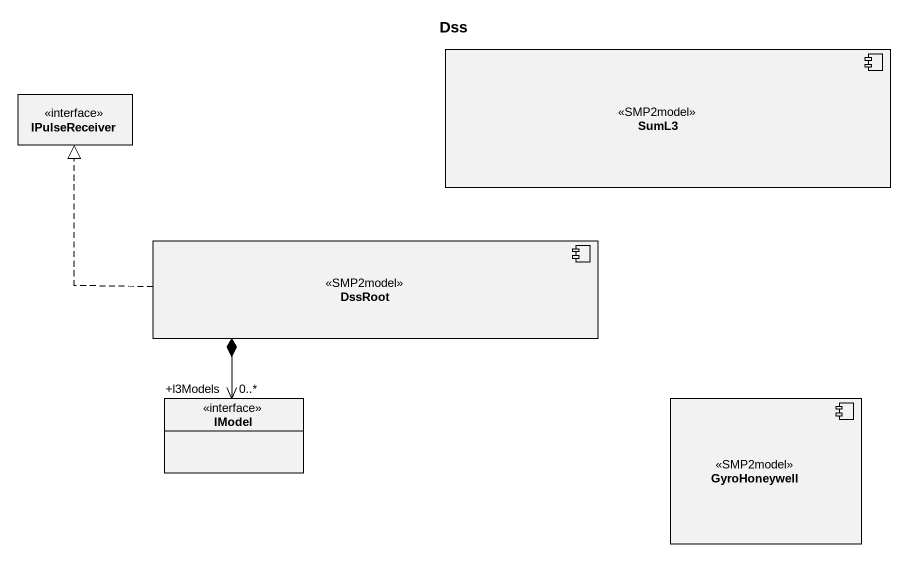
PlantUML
@startuml
title Dss
allowmixing
hide circle
hide empty members
component SumL3 <<SMP2model>>
interface IPulseReceiver
component DssRoot <<SMP2model>>
interface IModel
component GyroHoneywell <<SMP2model>>
DssRoot .left.|> IPulseReceiver
DssRoot *--> "+l3Models\n0..*" IModel
@enduml
